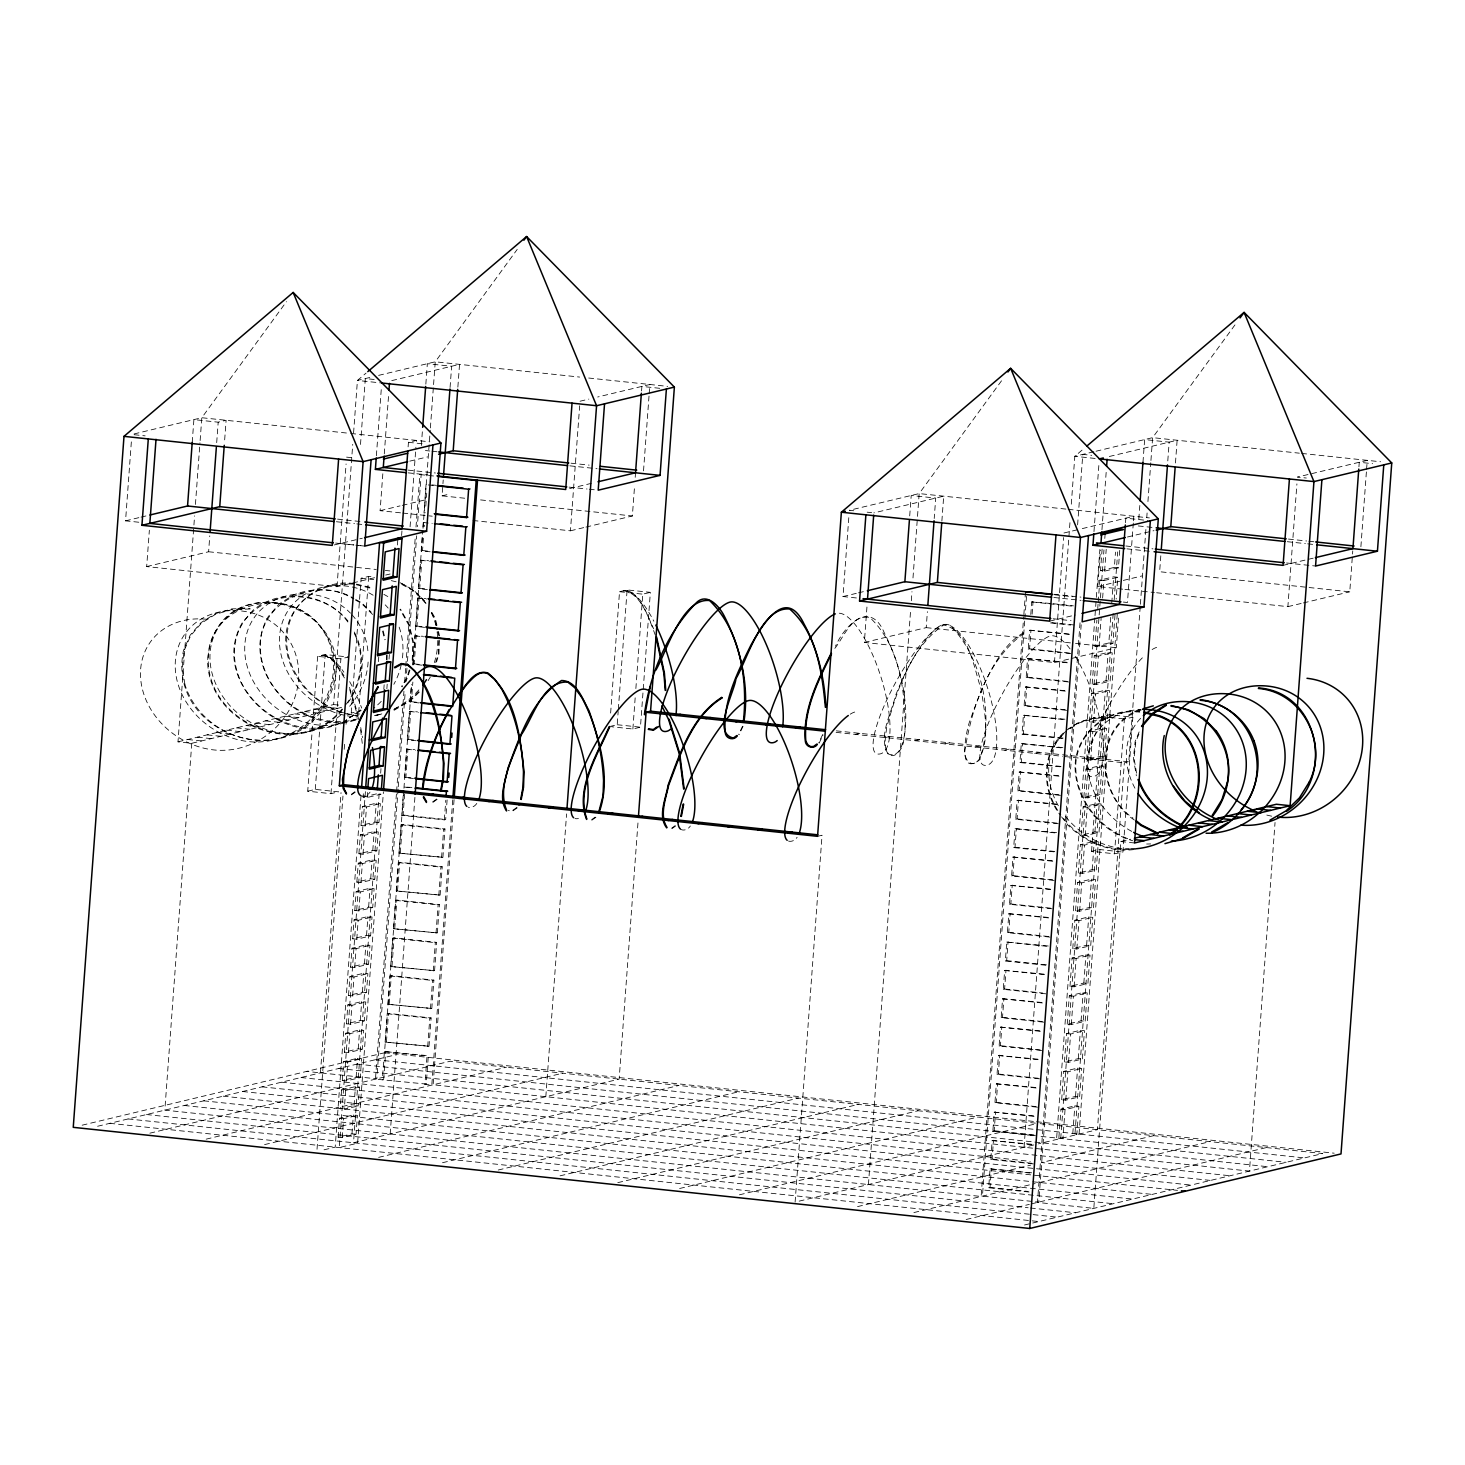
<?xml version="1.0" encoding="UTF-8"?>
<svg xmlns="http://www.w3.org/2000/svg" width="1465" height="1465" viewBox="0 0 1465 1465"><rect width="100%" height="100%" fill="white"/><g stroke="black" fill="none" stroke-linecap="round" stroke-linejoin="round"><path stroke-width="0.75" stroke-dasharray="5 3.75" d="M1112.796 717.722L1112.979 717.612A73.543 60.761 37.9 0 0 1068.699 728.966M386.394 659.69L386.54 655.185M387.053 659.726L387.2 655.166M412.214 660.202L412.819 642.183L408.625 624.896L399.963 609.513M412.892 660.294L413.478 642.11L409.248 624.658L400.513 609.129M438.731 640.443L438.291 653.958L434.153 667.564M439.39 640.425L438.932 654.068L436.552 661.942M250.13 609L232.093 609.532L215.502 614.311L201.364 623.211L190.688 635.609L184.132 650.68L182.173 667.362L184.956 684.576M138.809 522.236L125.551 520.844L131.557 439.006M374.601 577.704L337.005 586.714L146.683 566.589L149.357 530.22M192.226 442.338L193.893 419.613L218.193 422.176L226.104 420.29L224.438 443.016M341.546 707.412L191.768 743.286L177.998 741.839L193.765 527.272M193.929 525.001L194.589 515.863M195.431 504.454L199.954 442.833M200.137 440.544L201.804 417.726L286.444 301.662M191.768 743.286L164.831 1110.14L981.129 1196.466L1023.687 616.838M146.683 566.589L208.616 551.756L209.77 535.842M216.692 442.631L218.193 422.176M307.723 791.192L315.286 789.397L338.543 791.851L330.98 793.664L307.723 791.192L317.63 656.357L325.193 654.544L348.45 657.016L340.887 658.829L317.63 656.357M315.286 789.397L325.193 654.544M337.005 586.714L346.088 463.966M177.998 741.839L333.635 704.555L352.735 444.353M353.578 432.944L357.423 380.442L366.067 373.099M330.98 793.664L340.887 658.829M360.5 444.463L365.334 378.556L374.179 379.49M320.45 1072.874L341.034 792.602M344.202 749.311L344.715 742.48M346.051 724.241L346.381 719.681M317.026 1149.256L342.957 796.081M359.658 713.986L351.215 713.089L361.104 578.254L368.667 576.441L374.491 577.045M376.377 455.743L381.394 387.547M368.667 576.441L358.779 711.276L351.215 713.089M400.513 512.823L380.113 510.681L382.951 472.041M384.288 453.857L388.628 394.763M360.994 795.806L335.192 1147.15L322.959 1150.08M338.122 1137.17L339.514 1118.271L353.358 1114.957L357.442 1115.396L356.068 1134.276L342.206 1137.609L338.122 1137.17L351.985 1133.855L356.068 1134.276M341.583 1089.942L340.21 1108.822L354.054 1105.507L358.138 1105.947L359.529 1087.048L355.446 1086.609L341.583 1089.942L345.667 1090.363L359.529 1087.048M342.279 1080.492L343.671 1061.594L357.533 1058.279L361.617 1058.701L360.225 1077.599L346.363 1080.914L342.279 1080.492L356.142 1077.16L360.225 1077.599M344.367 1052.145L345.758 1033.246L359.603 1029.932L363.686 1030.371L362.313 1049.251L348.45 1052.584L344.367 1052.145L358.229 1048.83L362.313 1049.251M346.454 1023.797L347.828 1004.917L361.69 1001.584L365.774 1002.023L364.382 1020.922L350.538 1024.236L346.454 1023.797L360.298 1020.482L364.382 1020.922M348.524 995.468L349.915 976.569L363.778 973.254L367.861 973.676L366.47 992.574L352.607 995.889L348.524 995.468L362.386 992.153L366.47 992.574M350.611 967.12L352.003 948.24L365.847 944.907L369.931 945.346L368.557 964.245L354.695 967.559L350.611 967.12L364.455 963.805L368.557 964.245M352.68 938.79L354.072 919.892L367.935 916.577L372.018 916.998L370.627 935.897L356.782 939.212L352.68 938.79L366.543 935.457L370.627 935.897M354.768 910.443L356.16 891.544L370.022 888.23L374.106 888.669L372.714 907.549L358.852 910.882L354.768 910.443L368.631 907.128L372.714 907.549M356.856 882.095L358.247 863.215L372.092 859.882L376.175 860.321L374.784 879.22L360.939 882.534L356.856 882.095L370.7 878.78L374.784 879.22M358.925 853.765L360.317 834.867L374.179 831.552L378.263 831.974L376.871 850.872L363.009 854.187L358.925 853.765L372.788 850.451L376.871 850.872M361.013 825.418L362.404 806.519L376.249 803.205L380.351 803.644L378.959 822.543L365.096 825.857L361.013 825.418L374.875 822.103L378.959 822.543M363.1 797.088L376.945 793.755L381.028 794.195L367.184 797.509L363.1 797.088L363.558 790.789M365.408 791.668L339.276 1147.589L357.606 1143.194L383.409 791.832M342.206 1137.609L343.597 1118.711L357.442 1115.396M345.667 1090.363L344.293 1109.261L358.138 1105.947M346.363 1080.914L347.754 1062.033L361.617 1058.701M348.45 1052.584L349.842 1033.686L363.686 1030.371M350.538 1024.236L351.911 1005.338L365.774 1002.023M352.607 995.889L353.999 977.009L367.861 973.676M354.695 967.559L356.087 948.661L369.931 945.346M356.782 939.212L358.156 920.313L372.018 916.998M358.852 910.882L360.243 891.984L374.106 888.669M360.939 882.534L362.331 863.636L376.175 860.321M363.009 854.187L364.4 835.306L378.263 831.974M365.096 825.857L366.488 806.959L380.351 803.644M367.184 797.509L367.642 791.21M378.409 661.612L378.739 657.107M383.812 689.246L384.16 684.741M351.985 1133.855L353.358 1114.957M354.054 1105.507L355.446 1086.609M356.142 1077.16L357.533 1058.279M358.229 1048.83L359.603 1029.932M360.298 1020.482L361.69 1001.584M362.386 992.153L363.778 973.254M364.455 963.805L365.847 944.907M366.543 935.457L367.935 916.577M368.631 907.128L370.022 888.23M370.7 878.78L372.092 859.882M372.788 850.451L374.179 831.552M374.875 822.103L376.249 803.205M379.16 793.682L353.523 1142.755L619.146 1079.137L638.227 819.375M380.662 773.154L380.992 768.594M386.87 688.733L387.2 684.173M389.049 659.085L389.379 654.507M397.418 544.998L397.912 538.168M401.611 535.512L401.941 530.971M408.112 446.862L408.442 442.32L416.426 440.416L416.097 444.957M410.072 526.777L415.913 447.228M421.334 445.525L422.506 429.611M425.839 384.16L427.341 363.705L451.641 366.268L449.956 388.994M396.411 793.957L375.461 1079.137L426.26 1084.063L428.329 1055.716L384.416 1051.54L382.347 1079.87M396.576 791.668L403.937 691.279M404.615 682.159L405.622 668.48M405.787 666.19L415.346 536.153M416.005 527.015L419.869 474.55L421.188 474.22L417.342 526.704M398.077 789.067L376.798 1078.826L306.698 1071.409M398.242 786.797L405.109 693.256M405.952 681.848L407.288 663.59M407.453 661.301L416.664 535.824M385.112 1042.091L387.2 1013.743L388.518 1013.432L431.113 1017.937L429.025 1046.266L385.112 1042.091L429.025 1046.266M387.895 1004.294L389.965 975.965L391.302 975.635L433.878 980.14L431.809 1008.488L387.895 1004.294L431.809 1008.488M390.661 966.515L392.748 938.168L394.085 937.856L436.662 942.361L434.574 970.691L390.661 966.515L434.574 970.691M393.444 928.718L395.513 900.389L396.85 900.059L439.427 904.564L437.357 932.912L393.444 928.718L437.357 932.912M396.209 890.94L398.297 862.592L399.634 862.281L442.21 866.786L440.123 895.115L396.209 890.94L440.123 895.115M398.993 853.143L401.08 824.813L402.399 824.484L444.975 828.989L442.906 857.336L398.993 853.143L442.906 857.336M447.118 799.927L445.671 819.539L444.353 819.869L401.758 815.364L403.205 795.733M413.515 778.519L404.541 777.567L406.629 749.238L414.668 749.622M416.28 740.741L407.307 739.788L409.394 711.441L417.452 711.844M419.063 702.944L410.09 701.991L411.372 684.558M421.828 665.165L412.874 664.213L414.943 635.865L423 636.268M424.612 627.368L415.639 626.416L417.726 598.086L425.766 598.471M427.377 589.589L418.422 588.637L420.492 560.289L428.549 560.692M430.161 551.792L421.188 550.84L422.305 535.586M422.946 526.869L423.275 522.511L424.594 522.181L424.282 526.539M426.04 484.714L423.971 513.061L425.29 512.732M82.15 1125.193L384.508 1052.767L403.754 790.532M403.937 788.243L411.464 685.62M412.965 665.11L422.854 530.55M423.019 528.279L430.216 430.216M430.38 427.927L433.402 386.888M433.567 384.599L435.252 361.8L517.2 249.416M383.665 1079.559L385.753 1051.211M386.449 1041.762L388.518 1013.432M389.214 1003.983L391.302 975.635M391.997 966.186L394.085 937.856M394.763 928.407L396.85 900.059M397.546 890.61L399.634 862.281M400.311 852.831L402.399 824.484M401.758 815.364L403.095 815.034L404.853 791.063M404.541 777.567L405.878 777.256L407.948 748.908M407.307 739.788L408.643 739.459L410.731 711.129M410.09 701.991L411.427 701.68L412.855 682.049M412.874 664.213L414.192 663.883L416.28 635.554M415.639 626.416L416.976 626.104L419.045 597.757M418.422 588.637L419.741 588.307L421.828 559.978M421.188 550.84L422.524 550.529L423.641 535.274M425.784 506.194L426.736 493.119M390.184 1133.983L414.98 796.466M464.698 498.228L442.045 495.848L443.217 479.934M457.867 387.108L459.534 364.364L389.635 381.12M452.74 799.908L431.809 1085.107L424.923 1084.375L427.011 1056.027L428.329 1055.716M427.707 1046.596L429.776 1018.248L431.113 1017.937M430.472 1008.799L432.56 980.451L433.878 980.14M433.255 971.02L435.325 942.673L436.662 942.361M436.021 933.223L438.108 904.876L439.427 904.564M438.804 895.445L440.873 867.097L442.21 866.786M441.569 857.648L443.657 829.318L444.975 828.989M444.353 819.869L445.781 800.238M454.077 799.597L433.127 1084.778L1249.444 1171.103L1275.044 822.469M473.012 520.496L570.434 530.806L579.682 405.768M545.822 1096.699L566.589 813.917M610.63 713.07L619.53 591.714L627.112 589.901L650.35 592.354L640.443 727.189L632.88 729.002L611.747 726.768M585.927 527.089L632.367 515.973L634.546 486.417M635.206 477.315L635.535 472.774M641.56 390.954L641.89 386.412L659.708 388.298M609.641 726.548L617.205 724.736L618.175 711.532M618.34 709.28L627.112 589.901M643.52 470.869L649.032 395.861M649.196 393.591L649.856 384.489L597.702 396.997M632.88 729.002L635.187 697.541M635.865 688.55L642.787 594.167L650.35 592.354M795.11 1202.106L822.048 835.251L817.562 836.332M856.384 597.958L843.016 596.548L848.839 517.108M1118.491 618.102L1116.312 647.731L1054.452 662.546L864.35 642.457L867.188 603.69M909.71 515.918L911.212 495.481L935.714 498.082L934.212 518.5M868.434 1184.544L910.644 609.88M911.322 600.76L911.981 591.64M912.988 577.943L917.346 518.665M917.511 516.376L919.178 493.577L1002.573 379.362M864.35 642.457L926.21 627.643L927.382 611.674M941.867 521.137L943.698 496.159L873.854 512.896M1023.852 614.549L1025.537 591.732M1024.694 621.068L982.447 1196.136L1038.795 1202.106L1081.188 624.749M1024.859 618.798L1026.525 595.98M1029.034 1192.016L988.692 1187.749L990.084 1168.85L1033.997 1173.025M1033.356 1163.906L990.779 1159.401L992.171 1140.503L1033.832 1144.44M1035.444 1135.558L992.867 1131.053L994.259 1112.155L1033.686 1115.854M1037.531 1107.21L994.936 1102.706L996.328 1083.807L1035.755 1087.506M1039.601 1078.863L997.024 1074.358L998.416 1055.459L1040.077 1059.396M1041.688 1050.515L999.112 1046.01L1000.503 1027.111L1042.164 1031.049M1043.776 1022.167L1001.181 1017.662L1002.573 998.764L1044.252 1002.701M1045.845 993.819L1003.269 989.315L1004.66 970.416L1046.321 974.353M1045.699 965.234L1005.356 960.967L1006.748 942.068L1048.409 946.024M1050.02 937.124L1007.426 932.619L1008.817 913.721L1048.244 917.438M1052.09 908.776L1009.513 904.271L1010.905 885.373L1050.332 889.09M1054.177 880.428L1011.601 875.923L1012.993 857.025L1054.653 860.981M1054.013 851.843L1013.688 847.576L1015.062 828.677L1056.741 832.633M1058.334 823.733L1015.758 819.228L1017.15 800.33L1058.81 804.285M1060.422 795.385L1017.845 790.88L1019.237 771.982L1060.898 775.937M1060.257 766.799L1019.933 762.533L1021.306 743.634L1062.986 747.59M1062.345 738.452L1022.002 734.185L1023.394 715.286L1065.073 719.242M1066.667 710.342L1024.09 705.837L1025.482 686.938L1064.909 690.656M1068.754 681.994L1026.178 677.489L1027.551 658.591L1066.978 662.308M1070.842 653.646L1028.247 649.142L1029.639 630.243L1071.318 634.198M1030.792 614.494L1031.726 601.895L1050.973 603.488M988.692 1187.749L990.029 1187.419L991.42 1168.521M990.779 1159.401L992.116 1159.071L993.49 1140.173M992.867 1131.053L994.186 1130.724L995.577 1111.825M994.936 1102.706L996.273 1102.376L997.665 1083.477M997.024 1074.358L998.361 1074.028L999.734 1055.13M999.112 1046.01L1000.43 1045.68L1001.822 1026.782M1001.181 1017.662L1002.518 1017.333L1003.91 998.452M1003.269 989.315L1004.605 989.003L1005.997 970.105M1005.356 960.967L1006.675 960.655L1008.067 941.757M1007.426 932.619L1008.762 932.308L1010.154 913.409M1009.513 904.271L1010.85 903.96L1012.242 885.061M1011.601 875.923L1012.919 875.612L1014.311 856.714M1013.688 847.576L1015.007 847.264L1016.399 828.366M1015.758 819.228L1017.095 818.917L1018.486 800.018M1017.845 790.88L1019.164 790.569L1020.556 771.67M1019.933 762.533L1021.251 762.221L1022.643 743.323M1022.002 734.185L1023.339 733.873L1024.731 714.975M1024.09 705.837L1025.408 705.526L1026.8 686.627M1026.178 677.489L1027.496 677.178L1028.888 658.279M1028.247 649.142L1029.584 648.83L1030.975 629.932M1032.129 614.183L1033.045 601.584M1054.452 662.546L1063.627 537.527M1024.072 1147.278L1069.963 522.437M1071.3 504.18L1074.816 456.293L1083.441 448.949M1077.617 524.855L1082.782 454.388L1091.7 455.322M1080.035 622.79L1037.476 1202.417L1093.806 1208.387L1120.743 841.533L1130.467 839.189M1093.97 531.63L1098.988 463.434M1094.849 617.864L1056.65 1138.049L1062.967 1137.957L1065.055 1109.609L1078.918 1106.295L1076.83 1134.624L1072.746 1134.203L1074.834 1105.855L1078.918 1106.295M1095.014 615.593L1095.527 608.744M1095.692 606.455L1096.186 599.625M1096.351 597.335L1099.885 549.43M1122.684 589.168L1097.779 586.531L1100.453 550.162M1101.955 529.707L1106.295 470.613M1058.884 1137.518L1060.971 1109.17L1074.834 1105.855M1061.667 1099.739L1063.755 1071.391L1077.599 1068.077L1081.683 1068.498L1079.613 1096.846L1065.751 1100.16L1061.667 1099.739L1075.53 1096.406L1079.613 1096.846M1064.432 1061.942L1066.52 1033.612L1080.383 1030.28L1084.466 1030.719L1082.379 1059.049L1068.516 1062.381L1064.432 1061.942L1078.295 1058.627L1082.379 1059.049M1067.216 1024.163L1069.303 995.815L1083.148 992.501L1087.231 992.922L1085.162 1021.27L1071.3 1024.584L1067.216 1024.163L1081.078 1020.83L1085.162 1021.27M1069.981 986.366L1072.069 958.037L1085.931 954.704L1090.015 955.143L1087.927 983.491L1074.083 986.806L1069.981 986.366L1083.844 983.052L1087.927 983.491M1072.765 948.587L1074.852 920.24L1088.696 916.925L1092.78 917.346L1090.711 945.694L1076.848 949.009L1072.765 948.587L1086.627 945.255L1090.711 945.694M1075.548 910.791L1077.617 882.461L1091.48 879.128L1095.564 879.568L1093.476 907.915L1079.632 911.23L1075.548 910.791L1089.392 907.476L1093.476 907.915M1078.313 873.012L1080.401 844.664L1094.245 841.35L1098.329 841.771L1096.259 870.118L1082.397 873.433L1078.313 873.012L1092.176 869.679L1096.259 870.118M1081.097 835.215L1083.166 806.885L1097.029 803.553L1101.112 803.992L1099.025 832.34L1085.18 835.654L1081.097 835.215L1094.941 831.9L1099.025 832.34M1083.862 797.436L1085.95 769.088L1099.794 765.774L1103.896 766.195L1101.808 794.543L1087.946 797.857L1083.862 797.436L1097.725 794.103L1101.808 794.543M1086.645 759.639L1088.715 731.31L1102.577 727.977L1106.661 728.416L1104.573 756.764L1090.729 760.079L1086.645 759.639L1100.49 756.325L1104.573 756.764M1089.411 721.86L1091.498 693.513L1105.361 690.198L1109.445 690.619L1107.357 718.967L1093.494 722.282L1089.411 721.86L1103.273 718.546L1107.357 718.967M1092.194 684.063L1094.263 655.734L1108.126 652.401L1112.21 652.841L1110.122 681.188L1096.278 684.503L1092.194 684.063L1106.038 680.749L1110.122 681.188M1114.993 615.062L1112.906 643.391L1099.043 646.706L1094.959 646.285L1096.882 620.116M1097.743 608.488L1098.054 604.129M1098.219 601.95L1099.812 580.158L1113.675 576.825L1117.758 577.265L1116.165 599.075M1119.736 550.382L1118.454 567.816L1104.592 571.13L1100.508 570.709L1102.12 548.899M1060.733 1138.488L1100.27 600.046M1100.453 597.775L1103.969 549.851M1104.793 538.442L1105.141 533.883M1065.751 1100.16L1067.839 1071.831L1081.683 1068.498M1068.516 1062.381L1070.604 1034.034L1084.466 1030.719M1071.3 1024.584L1073.387 996.255L1087.231 992.922M1074.083 986.806L1076.152 958.458L1090.015 955.143M1076.848 949.009L1078.936 920.679L1092.78 917.346M1079.632 911.23L1081.701 882.882L1095.564 879.568M1082.397 873.433L1084.485 845.104L1098.329 841.771M1085.18 835.654L1087.25 807.307L1101.112 803.992M1087.946 797.857L1090.033 769.528L1103.896 766.195M1090.729 760.079L1092.798 731.731L1106.661 728.416M1093.494 722.282L1095.582 693.952L1109.445 690.619M1096.278 684.503L1098.347 656.155L1112.21 652.841M1099.043 646.706L1101.131 618.377M1102.632 598.031L1103.914 580.58L1117.758 577.265M1104.592 571.13L1106.203 549.338M1091.553 851.275L1101.442 716.44L1109.902 714.719L1132.848 717.246L1122.941 852.081L1114.499 853.802L1091.553 851.275L1099.995 849.554L1122.941 852.081M1075.53 1096.406L1077.599 1068.077M1078.295 1058.627L1080.383 1030.28M1081.078 1020.83L1083.148 992.501M1083.844 983.052L1085.931 954.704M1086.627 945.255L1088.696 916.925M1089.392 907.476L1091.48 879.128M1092.176 869.679L1094.245 841.35M1094.941 831.9L1097.029 803.553M1097.725 794.103L1099.794 765.774M1100.49 756.325L1102.577 727.977M1103.273 718.546L1105.361 690.198M1106.038 680.749L1108.126 652.401M1094.959 646.285L1108.822 642.97L1110.909 614.622M1111.752 602.994L1113.675 576.825M1100.508 570.709L1114.371 567.394L1115.488 552.122M1113.18 613.487L1074.98 1133.672L1072.746 1134.203M1114.187 599.789L1117.703 551.884M1079.064 1134.093L1117.447 611.638M1125.486 522.712L1125.834 518.17L1148.102 520.533M1133.306 523.078L1127.464 602.5L1123.124 602.042M1133.471 520.808L1133.8 516.266L1079.43 529.286M1114.499 853.802L1124.388 718.967L1132.848 717.246M1138.799 519.123L1139.807 505.48M1142.975 462.299L1144.641 439.573L1169.162 442.155L1167.66 462.61M1140.228 606.565L1128.819 761.782L1124.351 762.844L1097.413 1129.698L1038.337 1143.854M1140.393 604.276L1146.088 526.686M1146.765 517.548L1147.095 512.988M1147.937 501.561L1150.776 462.775M1150.941 460.486L1152.625 437.65L1236.021 323.454M1160.811 555.803L1159.639 571.716L1349.759 591.823L1352.763 550.913M1175.461 462.977L1177.128 440.251L1107.302 456.97M1156.618 592.757L1287.881 606.638L1296.91 483.908M1358.934 466.804L1359.264 462.262L1372.632 463.673M1360.893 546.72L1366.406 471.712M1366.57 469.441L1367.248 460.358L1297.404 477.077L1306.322 478.03M342.609 709.39C301.003 761.361 208.708 726.146 207.572 661.136L207.572 661.1C215.208 557.835 370.444 604.312 329.332 696.717C293.787 777.933 165.82 735.906 183.491 650.46L190.139 635.206L200.98 622.662L215.245 613.688L231.983 608.854L250.021 608.524M1023.541 632.825C997.097 647.091 980.488 690.711 970.031 720.505C967.047 727.061 955.913 777.457 979.243 760.188C994.936 717.85 982.246 657.162 950.052 625.317C941.134 621.252 934.121 630.536 928.682 635.902C914.288 653.591 904.07 674.211 895.646 695.271C891.416 713.473 877.517 736.565 888.431 754.731C895.939 758.705 901.726 749.311 903.173 743.378C910.681 705.892 901.286 666.172 884.164 632.532C870.338 599.698 844.92 624.969 835.526 646.157M742.535 726.219L738.69 734.276M743.03 726.384L739.038 734.734M409.266 669.908L406.904 677.709L401.52 686.499M409.889 670.146L407.508 678.002L402.088 686.884M1139.111 731.914L1135.155 741.418L1133.397 758.357L1136.364 775.754M1138.928 734.093L1135.796 741.62L1134.056 758.357L1136.986 775.571M655.349 635.206C649.38 619.787 641.322 592.831 623.467 590.816C632.276 588.784 639.344 600.467 643.922 607.133L653.628 628.815M822.634 734.624L818.77 742.737M819.118 743.194L823.092 734.917M517.163 807.911L511.67 811.793M436.698 799.029L431.571 802.655M437.119 799.396L431.589 803.314M834.83 648.372C843.547 637.605 852.447 613.029 869.807 617.497C899.858 645.479 905.535 691.791 904.985 731.017C903.942 739.514 900.993 758.467 888.614 754.109C882.827 747.461 885.812 736.108 886.691 727.391C897.019 690.326 910.552 647.567 943.643 624.987C969.555 631.085 973.584 667.472 981.056 688.88C984.553 711.862 990.56 738.415 978.821 759.804C970.654 770.004 962.633 757.039 965.215 748.414C972.211 706.478 988.216 659.177 1023.724 633.448M346.18 704.262C361.58 683.899 366.122 654.269 353.266 631.616M347.791 702.907C362.697 682.708 366.378 653.5 353.852 631.305M428.128 680.639L430.307 677.086M344.44 677.947L334.514 662.308L327.556 656.686L321.421 655.13L327.83 656.1L334.881 661.777L343.945 675.658M1063.37 732.976C1040.644 754.109 1041.89 791.778 1060.312 815.199M1063.828 733.471L1054.745 744.275C1042.164 766.287 1045.589 795.074 1060.843 814.815M342.114 708.913C300.874 760.445 209.367 725.523 208.231 661.081C205.393 601.95 290.491 582.887 321.806 628.265M360.738 709.939L348.762 718.051M361.159 710.452L341.821 722.849M418.807 691.645L409.87 700.362L393.682 709.756M419.283 692.121L410.273 700.893L393.939 710.379M354.933 791.704L351.49 794.177M355.153 792.29L351.435 794.854M516.852 807.398L511.651 811.116L508.3 810.566M595.156 817.122L591.714 819.576M591.805 820.217L597.189 816.426M675.219 825.582L671.794 828.055M671.886 828.677L675.475 826.15M1066.428 730.284L1078.661 722.446L1095.106 717.667L1112.869 717.374M1070.311 728.599L1078.936 723.051L1095.216 718.326L1112.906 718.051M1140.997 709.426L1136.858 710.635C1092.341 730.174 1097.303 795.458 1134.35 820.052M1141.198 710.067C1094.355 725.193 1096.15 792.931 1133.123 818.184M341.565 722.227C289.667 745.905 222.442 694.776 236.268 638.154C249.142 589.553 320.048 583.381 347.864 622.021M339.825 723.435C282.232 749.512 208.689 680.236 242.238 622.771L253.097 610.173C281.134 587.099 326.329 593.014 348.377 621.581M357.68 718.821C312.979 732.39 262.107 695.124 260.349 648.592L260.349 648.629C257.675 601.822 316.44 574.903 353.559 599.02M355.849 720.048C299.885 736.694 236.836 669.871 268.296 616.527L279.119 603.965L293.421 594.955C312.759 587.447 335.87 587.428 353.871 598.434M375.901 715.506L379.911 714.371M134.121 433.933L201.804 417.726L348.45 433.219M369.766 377.494L357.423 380.442L381.724 383.006M378.629 375.37L435.252 361.8L579.627 377.073M580.03 401.227L588.857 399.103M125.551 520.844L138.845 517.658M141.061 517.127L147.69 515.534M409.834 461.127L427.524 456.897M380.113 510.681L400.018 505.901M402.234 505.37L426.571 499.547M442.045 495.848L450.03 493.925M334.24 544.943L362.331 538.223M569.665 488.559L591.347 483.358M385.661 575.067L390.093 574.005M570.434 530.806L583.711 527.62M1093.824 451.733L1074.816 456.293L1099.318 458.893M1096.04 451.22L1152.625 437.65L1299.345 453.179M1063.956 533.004L1077.215 529.817M843.016 596.548L856.274 593.362M858.472 592.831L865.101 591.256M374.454 715.543L380.131 714.188M1127.464 536.996L1153.98 530.641M1097.779 586.531L1141.967 575.946M1049.654 621.142L1075.31 615.007M1283.084 565.362L1313.153 558.165M1287.881 606.638L1301.14 603.47M1303.356 602.939L1349.759 591.823M855.322 734.405L859.808 733.324M885.226 737.573L889.694 736.492M915.112 740.722L919.581 739.66M944.998 743.89L949.485 742.81M974.884 747.04L979.371 745.978M1004.789 750.208L1009.257 749.128M1034.675 753.376L1039.143 752.296M1094.447 759.694L1098.933 758.614M97.606 1126.255L393.792 1055.294M149.87 1133.178L450.121 1061.264L1035.407 1123.142M424.923 1084.375L426.26 1084.063M206.199 1139.147L506.469 1067.216M264.579 1144.604L562.816 1073.167M378.666 1157.368L678.936 1085.455M442.522 1162.716L738.708 1091.773M498.228 1170.022L798.498 1098.091M560.051 1175.846L858.27 1104.427M617.791 1182.658L918.061 1110.745M679.614 1188.5L977.833 1117.062M739.404 1194.817L1035.59 1123.875M799.176 1201.135L1036.286 1144.348M857.556 1206.611L1030.701 1165.133M1153.742 1135.668L1041.505 1162.551L1210.529 1180.424M913.904 1212.562L1035.169 1183.519M1039.491 1182.493L1210.09 1141.62M966.168 1219.503L1029.327 1204.376M1031.36 1203.882L1266.438 1147.571M1024.548 1224.978L1030.664 1223.513M1032.697 1223.019L1322.767 1153.541L1037.623 1123.38M1146.637 844.023L1150.703 843.932M1128.911 849.022C1103.09 850.909 1077.031 837.339 1062.107 816.463M1133.8 849.59C1109.408 852.557 1085.199 842.137 1067.967 825.161M354.292 583.564C319.645 578.583 284.064 606.235 285.748 642.366L285.748 642.403C287.47 680.346 320.377 711.66 357.368 715.945M354.237 584.242C331.511 582.081 307.687 591.146 294.923 610.63L294.941 610.594C268.608 655.13 309.628 711.422 357.423 715.286M1139.807 711.496C1106.02 707.027 1072.984 735.54 1075.182 770.151L1075.164 770.187C1077.16 802.71 1101.643 831.754 1132.665 840.727M1139.77 712.173C1106.35 707.723 1073.644 735.924 1075.823 770.169L1075.841 770.132C1077.654 801.282 1100.197 828.256 1128.874 839.152M588.692 378.025L667.692 386.375M1301.616 453.418L1380.616 461.768M350.721 433.457L429.794 441.826M1065.897 509.088L919.178 493.577L849.352 510.296L856.036 511.01M1068.168 509.326L1149.402 517.914M408.442 442.32L424.044 443.968M571.02 463.196L589.15 465.119M1288.467 539.065L1306.579 540.988M1308.849 541.226L1315.643 541.94M425.418 450.542L429.831 451M432.047 451.238L438.658 451.934M569.83 465.833L597.024 468.708M1138.305 525.935L1153.907 527.583M1287.296 541.702L1305.388 543.607M1307.659 543.845L1314.453 544.559M134.102 434.702L145.145 435.856M346.582 457.135L353.266 457.849M867.17 512.182L871.62 512.658M408.204 470.119L435.398 472.994M569.079 487.131L587.044 489.017M589.278 489.237L595.962 489.951M1125.852 545.987L1153.01 548.862M1286.526 562.981L1315.57 566.039M408.094 472.847L427.945 474.935M1126.933 548.844L1151.82 551.481M419.869 474.55L435.636 476.217M431.864 484.878L436.332 485.355M428.293 484.952L435.013 485.666M480.575 499.913L632.367 515.973M1114.371 567.394L1118.454 567.816M1099.812 580.158L1103.914 580.58M402.783 513.061L432.23 516.193M1124.937 589.406L1154.365 592.519M423.275 522.511L432.23 523.463M1053.903 594.277L1080.95 597.134M1054.837 594.827L1072.856 596.731M337.573 519.123L362.496 521.76M1053.866 597.482L1081.024 600.357M336.401 521.741L354.53 523.664M356.782 523.902L363.595 524.617M1053.225 603.726L1073.387 605.851M1031.726 601.895L1072.069 606.162M422.524 550.529L429.245 551.243M340.173 543.533L358.046 545.401M360.28 545.639L364.748 546.097M1053.097 618.761L1071.007 620.647M335.632 543.057L353.614 544.925M355.83 545.163L362.514 545.877M1051.833 622.625L1074.248 624.987M1050.497 622.936L1070.677 625.061M420.492 560.289L429.465 561.242M1029.639 630.243L1072.215 634.748M1108.822 642.97L1112.906 643.391M619.53 591.714L642.787 594.167M208.616 551.756L376.267 569.482M385.332 570.434L389.873 570.929M926.21 627.643L1073.314 643.19M1075.566 643.428L1116.312 647.731M361.104 578.254L373.795 579.591M1029.584 648.83L1072.16 653.335M1094.263 655.734L1098.347 656.155M419.741 588.307L426.462 589.022M1027.551 658.591L1070.146 663.096M417.726 598.086L426.681 599.02M1027.496 677.178L1070.073 681.683M1091.498 693.513L1095.582 693.952M1025.482 686.938L1068.058 691.443M416.976 626.104L425.93 627.057M414.943 635.865L423.916 636.817M1025.408 705.526L1068.003 710.031M1023.394 715.286L1063.736 719.553M1088.715 731.31L1092.798 731.731M414.192 663.883L420.913 664.597M1023.339 733.873L1065.916 738.378M1021.306 743.634L1061.649 747.901M836.314 730.852L1128.819 761.782M836.112 732.372L1062.436 756.306M1064.561 756.526L1124.351 762.844M1021.251 762.221L1063.828 766.726M1085.95 769.088L1090.033 769.528M411.427 701.68L420.382 702.632M617.205 724.736L640.443 727.189M1019.237 771.982L1061.814 776.487M409.394 711.441L418.367 712.393M333.635 704.555L341.491 705.398M323.911 706.881L337.664 708.346M314.169 709.225L327.94 710.672M304.445 711.551L318.216 712.997M294.721 713.876L308.474 715.341M1019.164 790.569L1061.759 795.074M284.997 716.202L298.75 717.667M275.274 718.546L289.026 719.993M1083.166 806.885L1087.25 807.307M265.55 720.872L279.302 722.318M1017.15 800.33L1059.726 804.834M255.807 723.197L269.578 724.662M408.643 739.459L415.364 740.173M246.083 725.523L259.854 726.988M236.359 727.867L250.13 729.314M226.636 730.193L240.388 731.639M406.629 749.238L415.584 750.172M216.912 732.518L230.664 733.965M1017.095 818.917L1059.671 823.422M207.188 734.844L220.94 736.309M197.464 737.17L211.216 738.635M187.721 739.514L201.492 740.96M1015.062 828.677L1057.657 833.182M1120.743 841.533L1134.514 842.979M1080.401 844.664L1084.485 845.104M405.878 777.256L414.833 778.208M1015.007 847.264L1055.349 851.531M411.903 787.419L403.846 787.016L412.819 787.969M1012.993 857.025L1055.569 861.53M362.404 806.519L366.488 806.959M1012.919 875.612L1055.514 880.117M1077.617 882.461L1081.701 882.882M403.095 815.034L445.671 819.539M1010.905 885.373L1053.481 889.878M401.08 824.813L443.657 829.318M360.317 834.867L364.4 835.306M1010.85 903.96L1053.427 908.465M1074.852 920.24L1078.936 920.679M1008.817 913.721L1051.412 918.225M398.297 862.592L440.873 867.097M358.247 863.215L362.331 863.636M1008.762 932.308L1051.339 936.794M1006.748 942.068L1047.09 946.335M1072.069 958.037L1076.152 958.458M356.16 891.544L360.243 891.984M1006.675 960.655L1049.27 965.142M395.513 900.389L438.108 904.876M1004.66 970.416L1045.003 974.683M354.072 919.892L358.156 920.313M1004.605 989.003L1042.695 993.032M1069.303 995.815L1073.387 996.255M1002.573 998.764L1045.168 1003.269M392.748 938.168L435.325 942.673M352.003 948.24L356.087 948.661M1002.518 1017.333L1045.094 1021.837M1066.52 1033.612L1070.604 1034.034M1000.503 1027.111L1043.08 1031.616M389.965 975.965L432.56 980.451M349.915 976.569L353.999 977.009M1000.43 1045.68L1040.773 1049.947M998.416 1055.459L1040.992 1059.964M1063.755 1071.391L1067.839 1071.831M347.828 1004.917L351.911 1005.338M998.361 1074.028L1040.937 1078.533M387.2 1013.743L429.776 1018.248M996.328 1083.807L1036.671 1088.074M345.758 1033.246L349.842 1033.686M996.273 1102.376L1036.616 1106.643M1060.971 1109.17L1065.055 1109.609M994.259 1112.155L1036.835 1116.66M384.416 1051.54L427.011 1056.027M384.508 1052.767L1034.29 1121.494M1036.561 1121.732L1334.194 1153.193M375.443 1059.689L1304.436 1157.918M343.671 1061.594L347.754 1062.033M994.186 1130.724L1036.781 1135.228M357.112 1064.084L1032.147 1135.467M1041.047 1136.4L1286.105 1162.313M338.781 1068.479L1267.774 1166.708M992.171 1140.503L1034.748 1145.007M301.003 1077.526L1229.977 1175.754M281.536 1082.196L1030.243 1161.36M992.116 1159.071L1034.693 1163.576M262.089 1086.847L1191.082 1185.075M990.084 1168.85L1030.426 1173.117M242.641 1091.517L1177.512 1190.367M223.174 1096.168L1030.463 1181.523M1032.733 1181.761L1152.168 1194.396M203.727 1100.819L1132.72 1199.066M339.514 1118.271L343.597 1118.711M990.029 1187.419L1028.137 1191.448M184.279 1105.489L1113.254 1203.717M146.482 1114.535L1028.155 1207.764M1030.408 1208.002L1075.475 1212.764M128.151 1118.93L1057.144 1217.159M109.82 1123.325L1038.813 1221.554M1101.442 716.44L1124.388 718.967M391.283 580.634L397.894 582.228M356.508 584.096L372.037 587.831M356.434 584.773L371.835 588.472M400.073 582.685L413.863 590.322L426.553 602.866M401.758 584.389L413.46 590.853L426.04 603.287M383.867 594.369L387.804 596.548M355.83 599.533L361.745 602.793L371.249 612.205M355.501 600.101L361.361 603.342L373.923 615.776M1061.594 816.866L1067.967 825.143M432.01 612.571L435.306 618.413L437.943 629.327M431.442 612.883L434.702 618.669L437.303 629.456M321.787 628.229C349.219 663.792 329.826 718.637 289.447 734.716C248.427 752.461 197.793 726.585 184.938 684.54M349.494 687.378L358.321 715.469M349.75 689.722L358.833 719.663M438.475 631.507L439.537 635.865M437.834 631.616L438.877 635.938M383.189 630.902L385.313 639.619M382.566 631.14L384.672 639.784M360.738 727.537L362.478 737.646M360.573 729.735L362.642 746.454M1131.694 831.369A73.543 60.761 37.9 0 1 1087.653 758.87A73.543 60.761 37.9 0 1 1140.576 709.463M1130.504 849.004A73.543 66.456 -42.7 0 1 1122.428 848.601A73.543 60.761 37.9 0 1 1064.011 814.467M1058.316 805.768A73.543 60.761 37.9 0 1 1065.641 731.511M1271.693 816.17A73.543 60.761 37.9 0 1 1265.65 814.76M1134.936 788.188A73.543 60.761 37.9 0 1 1143.286 715.744M399.139 627.13A73.543 67.28 -39.6 0 1 402.069 660.605M401.245 664.854A73.543 67.28 -39.6 0 1 393.847 684.32M381.248 701.369A73.543 67.28 -39.6 0 1 373.282 708.547M354.988 719.352A73.543 67.28 -39.6 0 1 347.022 722.227M344.989 722.794A73.543 67.28 -39.6 0 1 318.29 724.992A73.543 61.585 34.9 0 1 244.802 652.273A73.543 61.585 34.9 0 1 310.818 594.314A73.543 67.28 -39.6 0 1 350.465 613.157M373.135 595.23A73.543 67.28 -39.6 0 0 345.557 585.982A73.543 61.585 34.9 0 0 279.54 643.941A73.543 61.585 34.9 0 0 353.028 716.66A73.543 67.28 -39.6 0 0 357.075 716.971M385.203 604.844A73.543 67.28 -39.6 0 1 388.17 608.103M431.314 612.681A73.543 67.28 -39.6 0 1 436.753 629.602M437.101 631.818A73.543 67.28 -39.6 0 1 434.354 662.546M418.88 689.905A73.543 67.28 -39.6 0 1 391.649 710.195M381.779 713.894A73.543 67.28 -39.6 0 1 373.593 715.854M401.978 583.711A73.543 67.28 -39.6 0 1 425.619 603.232M206.583 619.274A73.543 61.585 34.9 0 0 140.567 677.233A73.543 61.585 34.9 0 0 214.055 749.952A73.543 67.28 -39.6 0 0 297.432 687.818A73.543 67.28 -39.6 0 0 241.322 610.96A73.543 61.585 34.9 0 0 175.306 668.919A73.543 61.585 34.9 0 0 248.794 741.62A73.543 67.28 -39.6 0 0 332.189 679.504A73.543 67.28 -39.6 0 0 276.061 602.628A73.543 61.585 34.9 0 0 210.044 660.587A73.543 61.585 34.9 0 0 283.532 733.306A73.543 67.28 -39.6 0 0 341.821 714.133M351.966 614.769A73.543 67.28 -39.6 0 1 368.081 652.951M368.118 662.052A73.543 67.28 -39.6 0 1 347.974 708.144M1070.091 648.922A73.543 23.294 72.4 0 0 1050.405 635.975A73.543 17.598 -60.9 0 0 996.053 706.002A73.543 17.598 -60.9 0 0 987.117 765.151A73.543 23.294 72.4 0 0 988.069 689.484A73.543 23.294 72.4 0 0 943.625 624.676A73.543 17.598 -60.9 0 0 889.292 694.703A73.543 17.598 -60.9 0 0 880.337 753.871A73.543 23.294 72.4 0 0 881.307 678.185A73.543 23.294 72.4 0 0 836.863 613.395M1075.164 656.265A73.543 23.294 72.4 0 1 1101.845 730.541A73.543 23.294 72.4 0 1 1093.879 776.45A73.543 17.598 -60.9 0 1 1096.516 731.145A73.543 17.598 -60.9 0 1 1144.604 655.606M1152.131 649.563A73.543 17.598 -60.9 0 1 1157.167 647.255M623.321 590.798A73.543 23.294 72.4 0 1 653.848 621.215M360.097 795.147A73.543 17.598 -60.9 0 0 364.895 795.934A73.543 23.294 72.4 0 0 370.022 792.144M321.403 655.459A73.543 23.294 72.4 0 1 343.835 672.179M349.659 681.646A73.543 23.294 72.4 0 1 361.727 708.126M788.518 841.056A73.543 17.598 -60.9 0 0 791.979 841.093A73.543 23.294 72.4 0 0 797.106 837.302M850.213 714.206A73.543 17.598 -60.9 0 1 855.267 711.898M680.419 829.007A73.543 17.598 -60.9 0 0 685.199 829.813A73.543 23.294 72.4 0 0 690.345 826.004M476.803 803.424A73.543 23.294 72.4 0 1 471.657 807.233A73.543 17.598 -60.9 0 1 468.196 807.197M578.437 818.514A73.543 17.598 -60.9 0 1 574.976 818.477"/><path stroke-width="1.5" d="M1227.395 782.31C1234.482 746.564 1207.563 709.591 1171.084 706.222M415.144 794.195L440.928 442.998L293.165 292.451L123.994 436.35L73.25 1127.336L1029.749 1228.476L1341.006 1153.926L1391.75 462.94L1244.096 312.393L1086.902 446.019M338.616 459.058L332.262 545.419L141.94 525.294L148.295 438.932M156.023 439.299L149.851 523.408L333.379 542.819M149.906 515.002L187.557 505.993L192.226 442.338M210.118 531.301L216.362 447.191M141.94 525.294L219.75 506.652L224.255 445.287M1240.049 317.923L1244.096 312.393L1313.94 481.582L1290.134 805.695L1134.514 842.979L1158.302 518.866L1010.649 368.319L841.368 512.219L817.562 836.332L339.312 785.753L363.119 461.64L293.165 292.451M371.103 459.735L364.748 546.097L426.608 531.282L432.962 444.921M405.915 472.609L375.388 469.386L376.212 458.014M384.123 456.128L383.281 467.482L405.952 469.88M388.958 390.203L389.47 383.391M361.654 786.668L379.582 542.544L383.665 542.984L402.014 538.589L383.574 789.562M365.737 787.108L383.665 542.984M367.953 787.016L368.576 778.611L382.42 775.296L381.504 787.895M377.256 789.562L378.336 774.875M369.143 767.788L379.032 765.426L380.424 746.527L384.508 746.967L383.116 765.847L369.253 769.18L370.645 750.281L384.508 746.967M369.235 739.917L381.12 737.078L382.493 718.18M373.3 711.111L383.189 708.73L384.581 689.85M373.392 683.239L385.277 680.401L386.668 661.502L390.752 661.942L389.36 680.822L375.498 684.155L376.89 665.256L390.752 661.942M377.457 654.434L387.364 652.053L389.287 625.903M380.241 616.637L390.13 614.274L392.217 585.927M383.006 578.858L392.913 576.478L394.982 548.148M385.203 737.518L386.577 718.619L372.733 721.934L371.341 740.832L385.203 737.518L381.12 737.078M387.273 709.17L388.665 690.271L374.802 693.604L373.428 712.484L387.273 709.17L383.189 708.73M393.517 624.145L379.673 627.459L377.585 655.807L391.448 652.493L393.517 624.145L389.434 623.724M394.213 614.696L396.301 586.366L382.438 589.681L380.369 618.029L394.213 614.696L390.13 614.274M396.997 576.917L399.066 548.569L385.222 551.884L383.134 580.232L396.997 576.917L392.913 576.478M407.783 451.421L402.106 528.7L364.547 537.692M422.671 427.341L425.674 386.43M443.547 475.374L449.956 388.994M438.584 454.242L453.198 450.744L457.703 389.379M446.111 795.88L446.422 791.521L447.759 791.21L416.39 787.877M439.335 752.223L450.542 753.413L449.206 753.743L447.118 782.072L415.749 778.757M424.063 665.403L455.45 668.718L457.538 640.37L426.15 637.055M426.846 627.606L458.215 630.921L460.303 602.591L428.934 599.258M429.63 589.827L460.999 593.142L463.087 564.794L431.699 561.48M432.395 552.03L463.764 555.345L465.852 527.015L467.189 526.686M435.178 514.252L466.548 517.566L468.635 489.218L469.954 488.907M448.766 777.402L449.096 773.044M451.714 737.426L452.026 733.068M452.905 797.638L476.198 480.502L477.535 480.19L454.242 797.308M572.046 403.131L565.71 489.511L436.973 475.887M566.918 809.358L596.566 405.732L526.613 236.524L367.788 371.634M604.532 403.809L598.196 490.189L660.056 475.374L666.392 388.994M641.377 393.224L635.535 472.774L597.976 481.784M638.392 817.104L646.083 712.283L650.57 711.203L825.637 729.716M650.57 711.203L674.376 387.09L526.613 236.524L523.921 240.205M1055.99 534.908L1049.654 621.142L859.552 601.035L865.888 514.801M867.518 599.13L873.689 515.167M867.317 590.725L904.876 581.715L909.38 520.441M927.876 604.825L934.047 520.771M859.552 601.035L937.362 582.411L941.702 523.408M1029.749 1228.476L1080.492 537.49L1010.649 368.319L1007.957 372M1088.477 535.586L1082.141 621.819L1144 607.004L1150.336 520.771M1124.662 548.606L1092.982 545.255L1093.806 533.901M1100.948 543.35L1101.79 531.978M1106.624 466.071L1107.137 459.259M1125.321 524.983L1119.498 604.422L1081.939 613.414M1140.136 500.938L1142.975 462.299M1161.305 548.99L1167.495 464.899M1156.178 530.129L1170.791 526.631L1175.131 467.518M1289.42 479L1283.084 565.362L1154.09 551.719M1321.906 479.678L1315.57 566.039L1377.43 551.225L1383.766 464.863M1358.769 469.075L1352.928 548.643L1315.369 557.634M1309.234 782.072C1328.773 743.469 1302.238 691.974 1258.38 688.477L1258.563 687.927C1319.892 692.322 1335.549 779.325 1286.453 811.39M1164.254 735.558C1156.361 770.755 1179.691 807.16 1212.233 820.18M422.561 787.657C425.07 759.969 436.332 733.928 449.132 709.554M423.074 787.749C427.487 750.08 444.06 714.078 466.969 684.082C472.426 678.881 479.183 669.487 487.808 673.68L494.712 679.266L501.726 689.099C515.515 714.481 522.016 743.323 523.481 772.018L523.005 787.199L520.716 799.286M644.38 714.535C649.984 673.552 667.344 632.386 696.479 602.609C707.027 592.208 719.388 606.547 724.003 615.593C740.594 648.006 749.695 686.023 743.817 722.318M644.893 714.645L650.204 686.829M440.617 790.88L442.924 778.739L443.401 763.558C441.936 734.844 435.435 706.002 421.645 680.621M441.13 791.027L443.437 778.812L443.932 763.466C440.672 728.984 435.435 688.532 407.911 664.561L401.373 663.572L394.561 667.253M521.21 799.487L523.518 787.291L524.012 771.927C520.478 737.756 515.881 696.589 487.992 673.039C473.744 668.608 465.595 686.792 457.941 695.143M680.859 816.298L683.148 804.139M681.371 816.426L683.679 804.212M743.304 722.172C748.029 680.621 740.759 630.646 709.591 600.54C682.067 597.592 666.685 651.577 655.881 670.128M1227.395 782.292L1221.902 799.78L1212.123 815.566M721.622 697.468C721.018 698.311 722.52 698.127 721.751 697.45C692.084 716.037 679.852 753.633 668.113 785.148C666.099 798.407 657.437 815.639 666.721 827.908M598.819 811.866L603.086 795.678L603.562 780.497C602.097 751.783 595.596 722.941 581.806 697.56L574.756 687.708L567.834 682.122C542.691 680.456 533.223 717.557 521.357 734.661C512.933 757.79 496.69 786.357 506.634 810.31M598.874 813.002C611.18 780.021 600.137 742.627 588.985 710.745C582.795 699.666 576.752 680.731 561.589 680.511C531.74 699.318 519.782 736.657 507.952 768.209C505.352 781.761 498.082 798.297 506.56 810.969M609.294 726.494C597.519 753.651 574.701 789.635 586.641 819.448M609.715 726.878C597.72 754.2 575.928 788.976 586.769 818.788M831.131 653.372C817.726 680.456 802.747 709.939 805.311 740.979C805.604 747.113 813.844 749.476 817.232 744.568M831.534 653.756C818.221 680.657 803.406 709.884 805.787 740.722C807.197 744.312 808.79 747.48 813.551 746.472L816.994 744M377.86 686.664L360.756 717.41L347.809 751.27L342.48 779.197L343.195 788.536L346.399 794.03M378.245 687.103C360.134 717.594 341.784 752.021 343.726 788.445M1212.635 816.023C1231.754 792.18 1234.739 756.434 1216.481 731.236M1241.24 809.669C1275.008 772.202 1252.136 704.152 1200.201 700.307M1309.252 782.054L1299.455 797.839L1286.05 810.841L1269.917 820.18M1141.528 726.182L1152.021 713.656L1165.975 704.72M1142.041 726.585L1152.461 714.188L1166.286 705.324M1169.601 834.501C1210.951 806.373 1208.35 734.679 1159.273 716.422M1169.986 835.05C1211.756 806.629 1209.064 734.24 1159.529 715.799M656.833 727.061L653.28 729.57L648.556 728.837M658.865 726.384L653.482 730.174L648.299 729.387M736.913 735.522L733.342 738.03C711.569 733.123 734.606 691.627 735.961 678.606C747.242 659.891 761.452 606.217 789.727 609.019C816.957 632.953 822.158 673.113 825.399 707.375M737.151 736.108C733.562 740.924 725.615 738.671 725.23 732.5C722.684 701.46 737.646 671.995 751.051 644.893C762.551 624.566 785.808 585.615 804.084 624.072C817.928 649.544 824.447 678.478 825.912 707.284M1182.585 837.925L1198.718 828.586M1199.102 829.135L1182.841 838.548L1164.95 843.639M1211.701 832.01L1227.817 822.671M1211.958 832.633C1246.422 818.148 1267.17 776.67 1254.04 740.869M394.799 667.839L401.502 664.231L407.746 665.22L414.632 670.805L421.664 680.676M721.824 698.091C692.139 716.293 680.511 754.292 668.608 785.332C665.897 798.498 659.14 815.254 666.905 827.285M1143.066 708.822L1153.34 705.837M440.928 442.998L363.119 461.64L123.994 436.35M674.376 387.09L596.566 405.732L381.724 383.006M383.354 459.076L407.709 453.253M375.388 469.386L407.618 461.658M466.548 517.566L467.884 517.237L434.263 513.684M463.764 555.345L465.101 555.034L433.732 551.719M460.999 593.142L462.336 592.812L430.948 589.498M845.36 511.267L841.368 512.219L1080.492 537.49L1158.302 518.866M1103.31 457.941L1099.318 458.893L1313.94 481.582L1391.75 462.94M458.215 630.921L459.552 630.609L425.93 627.057M455.45 668.718L456.769 668.388L423.165 664.835M1100.728 534.945L1123.472 529.488L1119.388 529.066L1101.057 533.461L1105.141 533.883M1092.982 545.255L1125.248 537.527M1025.537 591.732L1051.65 594.039M339.312 785.753L343.799 784.691L817.781 834.812M369.198 788.921L373.685 787.84M675.988 715.433L680.456 714.371M399.103 792.089L403.571 791.008M705.874 718.601L710.342 717.52M428.989 795.239L433.475 794.177M735.76 721.769L740.246 720.688M458.875 798.407L463.361 797.326M765.646 724.919L770.132 723.856M488.779 801.556L493.247 800.494M795.55 728.087L800.018 727.006M518.665 804.725L523.133 803.644M548.551 807.893L553.038 806.812M578.437 811.042L582.923 809.98M608.341 814.21L612.809 813.13M638.227 817.36L642.695 816.298M668.113 820.528L672.6 819.448M697.999 823.696L702.486 822.616M727.904 826.846L732.372 825.784M757.79 830.014L762.258 828.934M787.676 833.164L792.162 832.102M1134.368 838.255L1276.381 804.248L1290.134 805.695M1131.181 848.968L1135.723 848.876M453.198 450.744L568.75 462.958M600.467 466.31L636.726 470.155M1170.791 526.631L1286.215 538.827M1315.643 541.94L1354.1 546.006M438.658 451.934L567.578 465.595M599.295 468.946L660.056 475.374M1156.123 527.821L1285.025 541.464M1316.705 544.797L1377.43 551.225M437.669 473.232L566.808 486.893M1096.498 542.874L1123.582 545.749M1155.262 549.1L1284.274 562.743M437.889 476.455L476.198 480.502M438.584 485.593L463.233 488.193M437.248 485.904L468.635 489.218M440.287 523.847L449.261 524.8M453.729 525.276L462.702 526.21M434.482 523.683L465.852 527.015M937.362 582.411L1052.584 594.589M1084.045 597.921L1120.963 601.822M219.75 506.652L335.302 518.885M364.767 521.998L403.278 526.063M904.876 581.715L1051.595 597.244M1083.276 600.595L1144 607.004M187.557 505.993L334.13 521.503M365.847 524.855L426.608 531.282M397.912 538.168L402.014 538.589M863.068 598.654L1050.845 618.523M430.783 560.93L435.27 561.388M439.756 561.864L448.711 562.816M453.198 563.293L464.405 564.483M428.018 598.709L434.739 599.423M439.225 599.899L448.18 600.851M452.667 601.309L461.64 602.261M425.235 636.506L449.901 639.106M454.37 639.582L458.856 640.058M387.364 652.053L391.448 652.493M424.703 674.523L435.911 675.713M440.397 676.189L451.605 677.361M423.385 674.834L454.754 678.167L452.667 706.496L421.297 703.182M385.277 680.401L389.36 680.822M646.083 712.283L825.436 731.236M420.382 702.632L451.769 705.947M426.407 712.777L435.38 713.73M439.866 714.206L451.074 715.396M420.602 712.631L451.971 715.945L449.901 744.293L418.514 740.96M1266.657 806.574L1280.41 808.039M1256.915 808.9L1270.686 810.365M1247.191 811.244L1260.962 812.69M1237.467 813.569L1251.22 815.016M1227.743 815.895L1241.496 817.36M1218.019 818.221L1231.772 819.686M1208.295 820.565L1222.048 822.011M417.617 740.411L451.22 743.964M1198.571 822.891L1212.324 824.337M1188.829 825.216L1202.6 826.663M1179.105 827.542L1192.876 829.007M419.155 750.098L434.849 751.765M417.836 750.41L449.206 753.743M1169.381 829.868L1183.134 831.333M1159.657 832.212L1173.41 833.658M1149.933 834.537L1163.686 835.984M1140.209 836.863L1153.962 838.328M1134.404 839.61L1144.238 840.654M379.032 765.426L383.116 765.847M414.833 778.208L448.455 781.761M415.053 788.207L446.422 791.521M1181.449 1190.77L1185.386 1191.192M1200.256 699.629C1224.062 702.559 1245.232 718.418 1254.022 740.851M1171.139 705.544L1188.609 709.884L1204.083 718.637L1216.463 731.218M1144.22 711.99L1159.493 715.781M1144.147 712.668L1159.309 716.422M426.571 801.831L423.77 796.759M426.425 802.49L423.33 797.161M346.491 793.371L343.689 788.298M1187.108 827.322C1165.536 818.715 1146.729 801.904 1138.854 779.71M1185.002 827.029C1163.741 818.422 1145.776 801.245 1138.012 779.472M1157.991 833.237L1141.217 824.85L1136.364 820.858M1157.771 833.878L1140.869 825.436L1135.979 821.389M1199.45 813.038L1184.874 801.025L1173.502 786.229M661.887 706.02L668.608 719.571M669.066 719.223L679.668 753.303L684.155 788.866M668.589 719.535L679.156 753.523L683.642 788.957M656.576 636.945L664.396 673.003L665.769 690.345M656.082 637.22L663.865 673.149L665.238 690.436M1255.816 811.372A73.543 60.761 37.9 0 1 1204.23 733.727A73.543 60.761 37.9 0 1 1268.196 686.169A73.543 66.456 -42.7 0 1 1322.565 762.148A73.543 66.456 -42.7 0 1 1240.873 825.143M1136.675 848.693A73.543 66.456 -42.7 0 0 1207.05 779.691A73.543 66.456 -42.7 0 0 1151.728 709.829A73.543 60.761 37.9 0 0 1142.792 709.39M1143.268 836.533A73.543 60.761 37.9 0 1 1133.58 832.358M1307 678.295A73.543 66.456 -42.7 0 1 1361.186 755.262A73.543 66.456 -42.7 0 1 1277.7 817.067M1218.953 820.034A73.543 60.761 37.9 0 1 1165.334 742.535A73.543 60.761 37.9 0 1 1229.373 694.062A73.543 66.456 -42.7 0 1 1284.109 767.99A73.543 66.456 -42.7 0 1 1206.098 833.237M1171.377 841.075A73.543 66.456 -42.7 0 0 1245.616 773.85A73.543 66.456 -42.7 0 0 1190.551 701.936A73.543 60.761 37.9 0 0 1143.286 715.744M1182.09 828.641A73.543 60.761 37.9 0 1 1138.085 793.554M426.462 679.668A73.543 67.28 -39.6 0 1 422.854 684.961M782.658 726.768A73.543 23.294 72.4 0 0 766.946 646.047A73.543 23.294 72.4 0 0 730.083 602.097A73.543 17.598 -60.9 0 0 675.75 672.124A73.543 17.598 -60.9 0 0 666.795 731.291A73.543 23.294 72.4 0 0 670.421 729.277M777.183 740.558A73.543 23.294 72.4 0 1 773.575 742.572A73.543 17.598 -60.9 0 1 781.504 685.528A73.543 17.598 -60.9 0 1 835.325 613.872M655.789 625.079A73.543 23.294 72.4 0 1 675.896 715.469M799.011 833.677A73.543 23.294 72.4 0 0 788.262 751.82A73.543 23.294 72.4 0 0 748.487 700.618A73.543 17.598 -60.9 0 0 698.475 762.166A73.543 17.598 -60.9 0 0 680.419 829.007M360.097 795.147A73.543 17.598 -60.9 0 1 378.171 728.306A73.543 17.598 -60.9 0 1 428.183 666.74A73.543 23.294 72.4 0 1 467.939 717.96A73.543 23.294 72.4 0 1 478.689 799.798M787.181 840.306A73.543 17.598 -60.9 0 1 800.916 781.944A73.543 17.598 -60.9 0 1 848.308 715.506M372.44 747.553A73.543 23.294 72.4 0 1 371.927 788.518M692.231 822.378A73.543 23.294 72.4 0 0 681.481 740.539A73.543 23.294 72.4 0 0 641.725 689.319A73.543 17.598 -60.9 0 0 591.714 750.886A73.543 17.598 -60.9 0 0 573.639 817.726M466.877 806.428A73.543 17.598 -60.9 0 1 484.933 739.587A73.543 17.598 -60.9 0 1 534.945 678.039A73.543 23.294 72.4 0 1 574.719 729.24A73.543 23.294 72.4 0 1 585.469 811.097"/></g></svg>
